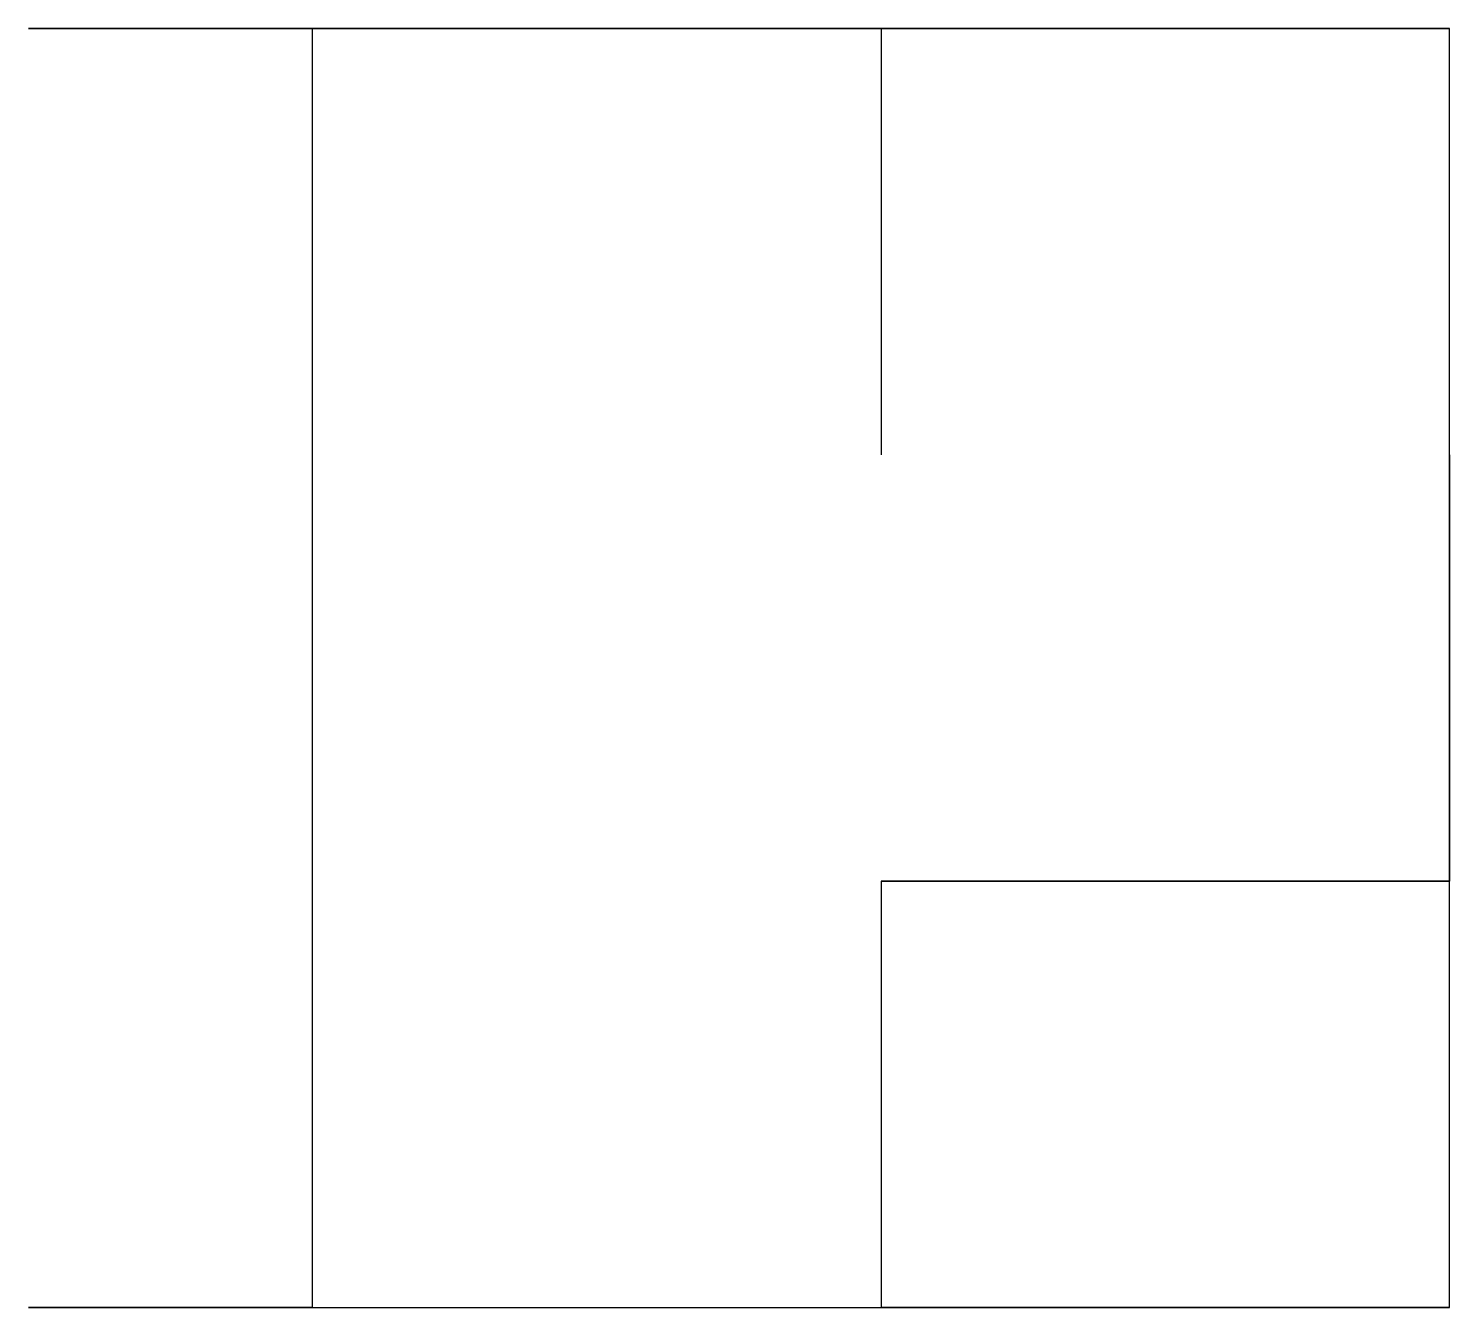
# Model space of a CAD drawing. Header units: millimetres. Extents: x 0 to 258, y 0 to 163.
# Drawn here: x 208.2 to 258.2, y 0 to 45 of the extents above.
import ezdxf

# ---------------------------------------------------------------- set-up
doc = ezdxf.new("R2010")
doc.units = ezdxf.units.MM

msp = doc.modelspace()

# ---------------------------------------------------------------- linework, layer by layer
at = {"extrusion": (0, -1, 0)}
for p, q in [((258.16, 45, 37.159), (208.16, 45, 37.159)), ((208.16, 45, 47.159), (258.16, 45, 47.159)), ((258.16, 45, 37.159), (238.16, 45, 37.159)), ((238.16, 45, 47.159), (238.16, 30, 47.159)), ((258.16, 0, 37.159), (258.16, 45, 37.159)), ((258.16, 45, 47.159), (258.16, 45, 37.159)), ((258.16, 15, 37.159), (258.16, 30, 37.159)), ((258.16, 30, 47.159), (258.16, 15, 47.159)), ((238.16, 15, 47.159), (258.16, 15, 47.159)), ((258.16, 15, 47.159), (238.16, 15, 47.159)), ((238.16, 15, 47.159), (238.16, 0, 47.159)), ((258.16, 15, 47.159), (258.16, 15, 62.159)), ((208.16, 0, 37.159), (258.16, 0, 37.159)), ((208.16, 0, 47.159), (238.16, 0, 47.159)), ((208.16, 0, 47.159), (218.16, 0, 47.159)), ((218.16, 0, 47.159), (208.16, 0, 47.159)), ((238.16, 0, 47.159), (238.16, 0, 62.159)), ((238.16, 0, 62.159), (238.16, 0, 47.159)), ((238.16, 0, 47.159), (238.16, 0, 37.159)), ((238.16, 0, 37.159), (258.16, 0, 37.159)), ((238.16, 0, 37.159), (258.16, 0, 37.159)), ((258.16, 0, 47.159), (258.16, 0, 62.159)), ((258.16, 0, 47.159), (258.16, 0, 37.159))]:
    msp.add_line(p, q, dxfattribs=at)
for p, q in [((218.16, 45, 47.159), (208.16, 45, 47.159)), ((218.16, 0, 47.159), (218.16, 45, 47.159)), ((208.16, 0, 47.159), (218.16, 0, 47.159)), ((208.16, 0, 37.159), (208.16, 0, 47.159))]:
    msp.add_line(p, q)
msp.add_circle((248.16, 62.159), 6, dxfattribs=at)
msp.add_arc((248.16, 62.159), 10, 0, 180, dxfattribs=at)

doc.saveas('drawing.dxf')
